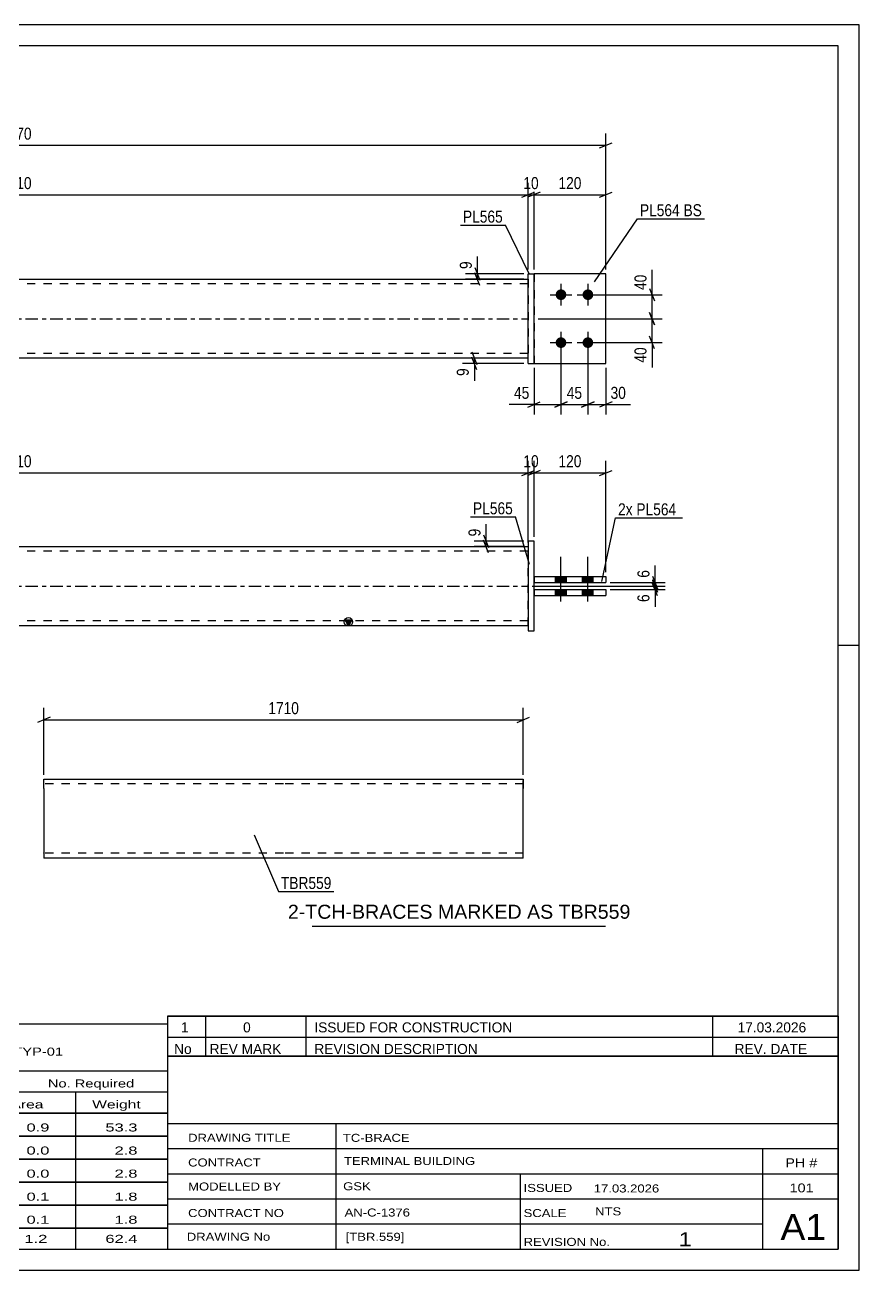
# Model space of a CAD drawing. Header units: millimetres. Extents: x 0 to 420, y 0 to 297.
# Drawn here: x 220.9 to 420, y 0 to 297 of the extents above; entities that cross this region are included whole.
import ezdxf

# ---------------------------------------------------------------- set-up
doc = ezdxf.new("R2010")
doc.units = ezdxf.units.MM
doc.linetypes.add('DXK_LINE_DOT2', pattern=[3.9198, 1.9599, -1.9599])
doc.linetypes.add('DXK_LINE_DOT3', pattern=[5.9187, 2.979, -0.9799, 0.9799, -0.9799])
doc.styles.add('Arial', font='arial.ttf', dxfattribs={"height": 0.2})
doc.styles.add('Arial Narrow', font='ARIALN.TTF', dxfattribs={"height": 0.2})

# ---------------------------------------------------------------- blocks, each defined once
blk = doc.blocks.new('Unknown-582664910-1163')
at = {"color": 5, "linetype": 'Continuous'}
for p, q in [((420, 297), (0, 297)), ((420, 0), (420, 297)), ((415, 292), (5, 292)), ((415, 5), (415, 292)), ((420, 149), (415, 149)), ((5, 5), (415, 5)), ((0, 0), (420, 0))]:
    blk.add_line(p, q, dxfattribs=at)
blk = doc.blocks.new('Part-582664910-2131 - 2107')
at = {"color": 2, "linetype": 'Continuous'}
for p, q in [((342.43, 165.44), (342.43, 164.01)), ((342.43, 165.44), (359.57, 165.44)), ((342.43, 164.01), (359.57, 164.01)), ((359.57, 165.44), (359.57, 164.01))]:
    blk.add_line(p, q, dxfattribs=at)
blk = doc.blocks.new('Part-582664910-2126 - 2107')
at = {"color": 2, "linetype": 'Continuous'}
for p, q in [((342.43, 173.87), (341, 173.87)), ((341, 173.87), (341, 152.44)), ((342.43, 152.44), (342.43, 173.87)), ((341, 152.44), (342.43, 152.44))]:
    blk.add_line(p, q, dxfattribs=at)
blk = doc.blocks.new('Bolt-582664910-2110 - 2107')
at = {"linetype": 'Continuous'}
for points in [[(350.14, 165.44), (347.57, 165.44), (347.57, 164.01), (350.14, 164.01)], [(350.14, 165.44), (347.57, 165.44), (347.57, 164.01), (350.14, 164.01)], [(356.57, 165.44), (354, 165.44), (354, 164.01), (356.57, 164.01)], [(356.57, 165.44), (354, 165.44), (354, 164.01), (356.57, 164.01)], [(350.14, 162.3), (347.57, 162.3), (347.57, 160.87), (350.14, 160.87)], [(350.14, 162.3), (347.57, 162.3), (347.57, 160.87), (350.14, 160.87)], [(356.57, 162.3), (354, 162.3), (354, 160.87), (356.57, 160.87)], [(356.57, 162.3), (354, 162.3), (354, 160.87), (356.57, 160.87)]]:
    blk.add_hatch(color=1, dxfattribs=at).paths.add_polyline_path(points)
at = {"color": 1, "linetype": 'Continuous'}
for p, q in [((348.86, 159.44), (348.86, 170.16)), ((348.86, 159.44), (348.86, 170.16)), ((355.28, 159.44), (355.28, 170.16)), ((355.28, 159.44), (355.28, 170.16)), ((347.57, 164.01), (347.57, 165.44)), ((347.57, 164.01), (347.57, 165.44)), ((350.14, 164.01), (350.14, 165.44)), ((350.14, 164.01), (350.14, 165.44)), ((354, 164.01), (354, 165.44)), ((354, 164.01), (354, 165.44)), ((356.57, 164.01), (356.57, 165.44)), ((356.57, 164.01), (356.57, 165.44)), ((347.57, 160.87), (347.57, 162.3)), ((347.57, 160.87), (347.57, 162.3)), ((350.14, 160.87), (350.14, 162.3)), ((350.14, 160.87), (350.14, 162.3)), ((354, 160.87), (354, 162.3)), ((354, 160.87), (354, 162.3)), ((356.57, 160.87), (356.57, 162.3)), ((356.57, 160.87), (356.57, 162.3))]:
    blk.add_line(p, q, dxfattribs=at)
blk = doc.blocks.new('Part-582664910-2136 - 2107')
at = {"color": 2, "linetype": 'Continuous'}
for p, q in [((342.43, 162.3), (342.43, 160.87)), ((342.43, 162.3), (359.57, 162.3)), ((342.43, 160.87), (359.57, 160.87)), ((359.57, 162.3), (359.57, 160.87))]:
    blk.add_line(p, q, dxfattribs=at)
blk = doc.blocks.new('Part-582664910-2141 - 2107')
at = {"linetype": 'Continuous'}
blk.add_hatch(color=2, dxfattribs=at).paths.add_polyline_path([(298.14, 153.73), (297.34, 155.13), (298.94, 155.13)])
at = {"color": 2, "linetype": 'Continuous'}
for p, q in [((96.77, 172.58), (341, 172.58)), ((298.14, 153.73), (297.34, 155.13)), ((297.34, 155.13), (298.94, 155.13)), ((298.94, 155.13), (298.14, 153.73)), ((96.77, 153.73), (341, 153.73))]:
    blk.add_line(p, q, dxfattribs=at)
at = {"color": 7, "linetype": 'DXK_LINE_DOT2'}
for p, q in [((96.77, 153.73), (96.77, 172.58)), ((341, 153.73), (341, 172.58)), ((341, 171.44), (96.77, 171.44)), ((341, 154.87), (96.77, 154.87))]:
    blk.add_line(p, q, dxfattribs=at)
at = {"color": 7, "linetype": 'DXK_LINE_DOT3'}
blk.add_line((96.77, 163.16), (341, 163.16), dxfattribs=at)
at = {"color": 2, "linetype": 'Continuous'}
blk.add_circle((298.14, 154.63), 1, dxfattribs=at)
blk = doc.blocks.new('Bolt-582664910-1726 - 1723')
at = {"linetype": 'Continuous'}
for points in [[(348.86, 233.93, -1), (348.86, 231.36, -1)], [(355.28, 233.93, -1), (355.28, 231.36, -1)], [(348.86, 222.5, -1), (348.86, 219.93, -1)], [(355.28, 222.5, -1), (355.28, 219.93, -1)]]:
    blk.add_hatch(color=1, dxfattribs=at).paths.add_polyline_path(points)
at = {"color": 1, "linetype": 'Continuous'}
for p, q in [((348.86, 235.22), (348.86, 230.08)), ((355.28, 235.22), (355.28, 230.08)), ((346.28, 232.65), (351.43, 232.65)), ((352.71, 232.65), (357.86, 232.65)), ((348.86, 223.79), (348.86, 218.65)), ((355.28, 223.79), (355.28, 218.65)), ((346.28, 221.22), (351.43, 221.22)), ((352.71, 221.22), (357.86, 221.22))]:
    blk.add_line(p, q, dxfattribs=at)
blk = doc.blocks.new('Part-582664910-1752 - 1723')
at = {"color": 2, "linetype": 'Continuous'}
for p, q in [((96.77, 236.36), (341, 236.36)), ((341, 217.5), (96.77, 217.5))]:
    blk.add_line(p, q, dxfattribs=at)
at = {"color": 7, "linetype": 'DXK_LINE_DOT2'}
for p, q in [((96.77, 217.5), (96.77, 236.36)), ((341, 235.22), (96.77, 235.22)), ((341, 236.36), (341, 217.5)), ((341, 218.65), (96.77, 218.65))]:
    blk.add_line(p, q, dxfattribs=at)
at = {"color": 7, "linetype": 'DXK_LINE_DOT3'}
blk.add_line((96.77, 226.93), (341, 226.93), dxfattribs=at)
blk = doc.blocks.new('Part-582664910-1777 - 1723')
at = {"color": 7, "linetype": 'DXK_LINE_DOT2'}
for p, q in [((359.57, 237.65), (342.43, 237.65)), ((342.43, 237.65), (342.43, 216.22)), ((359.57, 216.22), (359.57, 237.65)), ((342.43, 216.22), (359.57, 216.22))]:
    blk.add_line(p, q, dxfattribs=at)
blk = doc.blocks.new('Part-582664910-1782 - 1723')
at = {"color": 2, "linetype": 'Continuous'}
for p, q in [((359.57, 237.65), (342.43, 237.65)), ((359.57, 216.22), (359.57, 237.65)), ((342.43, 216.22), (359.57, 216.22))]:
    blk.add_line(p, q, dxfattribs=at)
at = {"color": 7, "linetype": 'DXK_LINE_DOT2'}
blk.add_line((342.43, 237.65), (342.43, 216.22), dxfattribs=at)
blk = doc.blocks.new('Part-582664910-1787 - 1723')
at = {"color": 2, "linetype": 'Continuous'}
for p, q in [((341, 216.22), (341, 237.65)), ((341, 237.65), (342.43, 237.65)), ((342.43, 216.22), (342.43, 237.65)), ((341, 216.22), (342.43, 216.22))]:
    blk.add_line(p, q, dxfattribs=at)
blk = doc.blocks.new('Part-582664910-1429 - 1401')
at = {"color": 2, "linetype": 'Continuous'}
for p, q in [((225.48, 114.84), (225.48, 117.13)), ((225.48, 117.13), (282.62, 117.13)), ((282.72, 117.13), (339.87, 117.13)), ((339.87, 117.13), (339.87, 114.84)), ((225.48, 114.84), (225.48, 98.27)), ((339.87, 98.27), (339.87, 114.84)), ((282.62, 98.27), (225.48, 98.27)), ((339.87, 98.27), (282.72, 98.27))]:
    blk.add_line(p, q, dxfattribs=at)
at = {"color": 7, "linetype": 'DXK_LINE_DOT2'}
for p, q in [((282.62, 115.98), (225.48, 115.98)), ((339.87, 115.98), (282.72, 115.98)), ((339.87, 114.84), (339.87, 116.95)), ((225.48, 99.41), (225.48, 99.5)), ((282.62, 99.41), (225.48, 99.41)), ((339.87, 99.41), (282.72, 99.41)), ((339.87, 99.41), (339.87, 99.5))]:
    blk.add_line(p, q, dxfattribs=at)
blk = doc.blocks.new('StraightDimension-582664910-2145 - 2107')
at = {"color": 7, "linetype": 'Continuous'}
for p, q in [((330.4, 175.37), (331.6, 172.37)), ((340, 173.87), (328.15, 173.87)), ((340, 172.58), (328.15, 172.58)), ((331.6, 171.08), (330.4, 174.08)), ((331, 172.58), (331, 173.87))]:
    blk.add_line(p, q, dxfattribs=at)
at = {"color": 0}
blk.add_wipeout([(330.25, 177.42), (326.05, 177.42), (326.05, 174.4), (330.25, 174.4)], dxfattribs=at)
at = {"color": 7, "linetype": 'Continuous'}
blk.add_line((331, 173.87), (331, 177.95), dxfattribs=at)
blk.add_line((331, 173.87), (331, 177.95), dxfattribs=at)
at = {"color": 3, "style": 'Arial Narrow'}
blk.add_text('9', height=2.86, rotation=90.0002, dxfattribs=at).set_placement((329.65, 175))
blk = doc.blocks.new('StraightDimension-582664910-2155 - 2107')
at = {"color": 7, "linetype": 'Continuous'}
for p, q in [((360.57, 164.01), (373.71, 164.01)), ((370.71, 165.51), (371.91, 162.51)), ((371.91, 161.66), (370.71, 164.66)), ((371.31, 163.16), (371.31, 164.01)), ((342, 163.16), (373.71, 163.16))]:
    blk.add_line(p, q, dxfattribs=at)
at = {"color": 0}
blk.add_wipeout([(370.56, 167.57), (366.36, 167.57), (366.36, 164.54), (370.56, 164.54)], dxfattribs=at)
at = {"color": 7, "linetype": 'Continuous'}
blk.add_line((371.31, 164.01), (371.31, 168.09), dxfattribs=at)
blk.add_line((371.31, 164.01), (371.31, 168.09), dxfattribs=at)
at = {"color": 3, "style": 'Arial Narrow'}
blk.add_text('6', height=2.86, rotation=90.0002, dxfattribs=at).set_placement((369.96, 165.14))
blk = doc.blocks.new('StraightDimension-582664910-2171 - 2107')
at = {"color": 7, "linetype": 'Continuous'}
for p, q in [((370.71, 164.66), (371.91, 161.66)), ((371.91, 160.8), (370.71, 163.8)), ((342, 163.16), (373.71, 163.16)), ((360.57, 162.3), (373.71, 162.3)), ((371.31, 162.3), (371.31, 163.16))]:
    blk.add_line(p, q, dxfattribs=at)
at = {"color": 0}
blk.add_wipeout([(370.56, 161.77), (366.36, 161.77), (366.36, 158.75), (370.56, 158.75)], dxfattribs=at)
at = {"color": 7, "linetype": 'Continuous'}
blk.add_line((371.31, 162.3), (371.31, 158.22), dxfattribs=at)
blk.add_line((371.31, 162.3), (371.31, 158.22), dxfattribs=at)
at = {"color": 3, "style": 'Arial Narrow'}
blk.add_text('6', height=2.86, rotation=90.0002, dxfattribs=at).set_placement((369.96, 159.35))
blk = doc.blocks.new('StraightDimension-582664910-2232 - 2107')
at = {"color": 7, "linetype": 'Continuous'}
for p, q in [((339.5, 189.55), (342.5, 190.75)), ((343.93, 190.75), (340.93, 189.55)), ((341, 173.58), (341, 193)), ((341, 190.15), (342.43, 190.15)), ((342.43, 174.87), (342.43, 193))]:
    blk.add_line(p, q, dxfattribs=at)
at = {"color": 0}
blk.add_wipeout([(344.14, 190.9), (344.14, 195.1), (339.28, 195.1), (339.28, 190.9)], dxfattribs=at)
at = {"color": 3, "style": 'Arial Narrow'}
blk.add_text('10', height=2.863, dxfattribs=at).set_placement((339.88, 191.5))
blk = doc.blocks.new('StraightDimension-582664910-2262 - 2107')
at = {"color": 7, "linetype": 'Continuous'}
for p, q in [((98.27, 190.75), (95.27, 189.55)), ((96.77, 173.58), (96.77, 193)), ((96.77, 190.15), (341, 190.15)), ((339.5, 189.55), (342.5, 190.75)), ((341, 173.58), (341, 193))]:
    blk.add_line(p, q, dxfattribs=at)
at = {"color": 0}
blk.add_wipeout([(223.14, 190.9), (223.14, 195.1), (214.63, 195.1), (214.63, 190.9)], dxfattribs=at)
at = {"color": 3, "style": 'Arial Narrow'}
blk.add_text('1710', height=2.863, dxfattribs=at).set_placement((215.23, 191.5))
blk = doc.blocks.new('StraightDimension-582664910-2272 - 2107')
at = {"color": 7, "linetype": 'Continuous'}
for p, q in [((343.93, 190.75), (340.93, 189.55)), ((342.43, 174.87), (342.43, 193)), ((342.43, 190.15), (359.57, 190.15)), ((358.07, 189.55), (361.07, 190.75)), ((359.57, 166.44), (359.57, 193))]:
    blk.add_line(p, q, dxfattribs=at)
at = {"color": 0}
blk.add_wipeout([(354.34, 190.9), (354.34, 195.1), (347.66, 195.1), (347.66, 190.9)], dxfattribs=at)
at = {"color": 3, "style": 'Arial Narrow'}
blk.add_text('120', height=2.863, dxfattribs=at).set_placement((348.26, 191.5))
blk = doc.blocks.new('StraightDimension-582664910-2005 - 1723')
at = {"color": 7, "linetype": 'Continuous'}
for p, q in [((355.28, 220.22), (355.28, 204.06)), ((359.57, 215.22), (359.57, 204.06)), ((353.78, 205.86), (356.78, 207.06)), ((355.28, 206.46), (359.57, 206.46)), ((361.07, 207.06), (358.07, 205.86))]:
    blk.add_line(p, q, dxfattribs=at)
at = {"color": 0}
blk.add_wipeout([(364.95, 207.21), (364.95, 211.41), (360.09, 211.41), (360.09, 207.21)], dxfattribs=at)
at = {"color": 7, "linetype": 'Continuous'}
blk.add_line((359.57, 206.46), (365.48, 206.46), dxfattribs=at)
blk.add_line((359.57, 206.46), (365.48, 206.46), dxfattribs=at)
at = {"color": 3, "style": 'Arial Narrow'}
blk.add_text('30', height=2.863, dxfattribs=at).set_placement((360.69, 207.81))
blk = doc.blocks.new('StraightDimension-582664910-1859 - 1723')
at = {"color": 7, "linetype": 'Continuous'}
for p, q in [((78.19, 238.65), (78.19, 271.13)), ((359.57, 238.65), (359.57, 271.13)), ((79.69, 268.88), (76.69, 267.68)), ((78.19, 268.28), (359.57, 268.28)), ((358.07, 267.68), (361.07, 268.88))]:
    blk.add_line(p, q, dxfattribs=at)
at = {"color": 0}
blk.add_wipeout([(223.14, 269.03), (223.14, 273.23), (214.63, 273.23), (214.63, 269.03)], dxfattribs=at)
at = {"color": 3, "style": 'Arial Narrow'}
blk.add_text('1970', height=2.863, dxfattribs=at).set_placement((215.23, 269.63))
blk = doc.blocks.new('StraightDimension-582664910-1986 - 1723')
at = {"color": 7, "linetype": 'Continuous'}
for p, q in [((356.28, 232.65), (373.01, 232.65)), ((370.01, 234.15), (371.21, 231.15)), ((370.61, 226.93), (370.61, 232.65)), ((343.43, 226.93), (373.01, 226.93)), ((371.21, 225.43), (370.01, 228.43))]:
    blk.add_line(p, q, dxfattribs=at)
at = {"color": 0}
blk.add_wipeout([(369.86, 238.03), (365.66, 238.03), (365.66, 233.17), (369.86, 233.17)], dxfattribs=at)
at = {"color": 7, "linetype": 'Continuous'}
blk.add_line((370.61, 232.65), (370.61, 238.55), dxfattribs=at)
blk.add_line((370.61, 232.65), (370.61, 238.55), dxfattribs=at)
at = {"color": 3, "style": 'Arial Narrow'}
blk.add_text('40', height=2.863, rotation=90.0002, dxfattribs=at).set_placement((369.26, 233.77))
blk = doc.blocks.new('StraightDimension-582664910-2024 - 1723')
at = {"color": 7, "linetype": 'Continuous'}
for p, q in [((348.86, 220.22), (348.86, 204.06)), ((355.28, 220.22), (355.28, 204.06)), ((347.36, 205.86), (350.36, 207.06)), ((348.86, 206.46), (355.28, 206.46)), ((356.78, 207.06), (353.78, 205.86))]:
    blk.add_line(p, q, dxfattribs=at)
at = {"color": 0}
blk.add_wipeout([(354.5, 207.21), (354.5, 211.41), (349.64, 211.41), (349.64, 207.21)], dxfattribs=at)
at = {"color": 3, "style": 'Arial Narrow'}
blk.add_text('45', height=2.863, dxfattribs=at).set_placement((350.24, 207.81))
blk = doc.blocks.new('StraightDimension-582664910-1965 - 1723')
at = {"color": 7, "linetype": 'Continuous'}
for p, q in [((340, 217.5), (325.35, 217.5)), ((327.6, 219), (328.8, 216)), ((328.8, 214.72), (327.6, 217.72)), ((328.2, 216.22), (328.2, 217.5)), ((340, 216.22), (325.35, 216.22))]:
    blk.add_line(p, q, dxfattribs=at)
at = {"color": 0}
blk.add_wipeout([(327.45, 215.69), (323.25, 215.69), (323.25, 212.67), (327.45, 212.67)], dxfattribs=at)
at = {"color": 7, "linetype": 'Continuous'}
blk.add_line((328.2, 216.22), (328.2, 212.14), dxfattribs=at)
blk.add_line((328.2, 216.22), (328.2, 212.14), dxfattribs=at)
at = {"color": 3, "style": 'Arial Narrow'}
blk.add_text('9', height=2.86, rotation=90.0002, dxfattribs=at).set_placement((326.85, 213.27))
blk = doc.blocks.new('StraightDimension-582664910-1972 - 1723')
at = {"color": 7, "linetype": 'Continuous'}
for p, q in [((340, 237.65), (326.08, 237.65)), ((328.33, 239.15), (329.53, 236.15)), ((329.53, 234.86), (328.33, 237.86)), ((328.93, 236.36), (328.93, 237.65)), ((340, 236.36), (326.08, 236.36))]:
    blk.add_line(p, q, dxfattribs=at)
at = {"color": 0}
blk.add_wipeout([(328.18, 241.2), (323.98, 241.2), (323.98, 238.17), (328.18, 238.17)], dxfattribs=at)
at = {"color": 7, "linetype": 'Continuous'}
blk.add_line((328.93, 237.65), (328.93, 241.73), dxfattribs=at)
blk.add_line((328.93, 237.65), (328.93, 241.73), dxfattribs=at)
at = {"color": 3, "style": 'Arial Narrow'}
blk.add_text('9', height=2.86, rotation=90.0002, dxfattribs=at).set_placement((327.58, 238.77))
blk = doc.blocks.new('StraightDimension-582664910-1995 - 1723')
at = {"color": 7, "linetype": 'Continuous'}
for p, q in [((343.43, 226.93), (373.01, 226.93)), ((370.01, 228.43), (371.21, 225.43)), ((370.61, 221.22), (370.61, 226.93)), ((356.28, 221.22), (373.01, 221.22)), ((371.21, 219.72), (370.01, 222.72))]:
    blk.add_line(p, q, dxfattribs=at)
at = {"color": 0}
blk.add_wipeout([(369.86, 220.69), (365.66, 220.69), (365.66, 215.84), (369.86, 215.84)], dxfattribs=at)
at = {"color": 7, "linetype": 'Continuous'}
blk.add_line((370.61, 221.22), (370.61, 215.31), dxfattribs=at)
blk.add_line((370.61, 221.22), (370.61, 215.31), dxfattribs=at)
at = {"color": 3, "style": 'Arial Narrow'}
blk.add_text('40', height=2.863, rotation=90.0002, dxfattribs=at).set_placement((369.26, 216.44))
blk = doc.blocks.new('StraightDimension-582664910-2040 - 1723')
at = {"color": 7, "linetype": 'Continuous'}
for p, q in [((348.86, 220.22), (348.86, 204.06)), ((342.43, 215.22), (342.43, 204.06)), ((340.93, 205.86), (343.93, 207.06)), ((342.43, 206.46), (348.86, 206.46)), ((350.36, 207.06), (347.36, 205.86))]:
    blk.add_line(p, q, dxfattribs=at)
at = {"color": 0}
blk.add_wipeout([(341.9, 207.21), (341.9, 211.41), (337.05, 211.41), (337.05, 207.21)], dxfattribs=at)
at = {"color": 7, "linetype": 'Continuous'}
blk.add_line((342.43, 206.46), (336.52, 206.46), dxfattribs=at)
blk.add_line((342.43, 206.46), (336.52, 206.46), dxfattribs=at)
at = {"color": 3, "style": 'Arial Narrow'}
blk.add_text('45', height=2.863, dxfattribs=at).set_placement((337.65, 207.81))
blk = doc.blocks.new('StraightDimension-582664910-2940 - 1723')
at = {"color": 7, "linetype": 'Continuous'}
for p, q in [((342.43, 238.65), (342.43, 259.34)), ((359.57, 238.65), (359.57, 259.34)), ((343.93, 257.09), (340.93, 255.89)), ((342.43, 256.49), (359.57, 256.49)), ((358.07, 255.89), (361.07, 257.09))]:
    blk.add_line(p, q, dxfattribs=at)
at = {"color": 0}
blk.add_wipeout([(354.34, 257.24), (354.34, 261.44), (347.66, 261.44), (347.66, 257.24)], dxfattribs=at)
at = {"color": 3, "style": 'Arial Narrow'}
blk.add_text('120', height=2.863, dxfattribs=at).set_placement((348.26, 257.84))
blk = doc.blocks.new('StraightDimension-582664910-2941 - 1723')
at = {"color": 7, "linetype": 'Continuous'}
for p, q in [((341, 238.65), (341, 259.34)), ((342.43, 238.65), (342.43, 259.34)), ((339.5, 255.89), (342.5, 257.09)), ((343.93, 257.09), (340.93, 255.89)), ((341, 256.49), (342.43, 256.49))]:
    blk.add_line(p, q, dxfattribs=at)
at = {"color": 0}
blk.add_wipeout([(344.14, 257.24), (344.14, 261.44), (339.28, 261.44), (339.28, 257.24)], dxfattribs=at)
at = {"color": 3, "style": 'Arial Narrow'}
blk.add_text('10', height=2.863, dxfattribs=at).set_placement((339.88, 257.84))
blk = doc.blocks.new('StraightDimension-582664910-2942 - 1723')
at = {"color": 7, "linetype": 'Continuous'}
for p, q in [((96.77, 238.65), (96.77, 259.34)), ((341, 238.65), (341, 259.34)), ((98.27, 257.09), (95.27, 255.89)), ((96.77, 256.49), (341, 256.49)), ((339.5, 255.89), (342.5, 257.09))]:
    blk.add_line(p, q, dxfattribs=at)
at = {"color": 0}
blk.add_wipeout([(223.14, 257.24), (223.14, 261.44), (214.63, 261.44), (214.63, 257.24)], dxfattribs=at)
at = {"color": 3, "style": 'Arial Narrow'}
blk.add_text('1710', height=2.863, dxfattribs=at).set_placement((215.23, 257.84))
blk = doc.blocks.new('StraightDimension-582664910-1436 - 1401')
at = {"color": 7, "linetype": 'Continuous'}
for p, q in [((225.48, 118.13), (225.48, 134.1)), ((339.87, 118.13), (339.87, 134.1)), ((226.98, 131.85), (223.98, 130.65)), ((225.48, 131.25), (339.87, 131.25)), ((338.37, 130.65), (341.37, 131.85))]:
    blk.add_line(p, q, dxfattribs=at)
at = {"color": 0}
blk.add_wipeout([(286.93, 132), (286.93, 136.2), (278.42, 136.2), (278.42, 132)], dxfattribs=at)
at = {"color": 3, "style": 'Arial Narrow'}
blk.add_text('1710', height=2.863, dxfattribs=at).set_placement((279.02, 132.6))
blk = doc.blocks.new('Unknown-582664910-3532')
at = {"color": 7, "linetype": 'Continuous'}
for p, q in [((255, 51.05), (255, 5)), ((255, 51.05), (415, 51.05)), ((415, 51), (415, 5)), ((255, 35), (415, 35)), ((295.14, 35), (295.14, 5)), ((255, 29), (415, 29)), ((397, 5.05), (397, 29.05)), ((255, 23), (415, 23)), ((339.14, 23), (339.14, 5)), ((255, 17), (415, 17)), ((255, 11), (397, 11)), ((255, 5), (415, 5))]:
    blk.add_line(p, q, dxfattribs=at)
at = {"color": 7, "style": 'Arial Narrow'}
for s, height, width, p in [('DRAWING TITLE', 1.9089, 1.425378, (259.88, 30.61)), ('TC-BRACE', 1.909, 1.425378, (296.81, 30.59)), ('TERMINAL BUILDING', 1.9089, 1.425378, (297.06, 25.07)), ('CONTRACT', 1.909, 1.425378, (259.88, 24.71)), ('MODELLED BY', 1.9089, 1.425378, (259.88, 18.98)), ('GSK', 1.909, 1.425378, (296.88, 19.04)), ('ISSUED', 1.909, 1.425378, (339.94, 18.64)), ('17.03.2026', 1.909, 1.425378, (356.69, 18.52)), ('CONTRACT NO', 1.9089, 1.425378, (259.88, 12.66)), ('AN-C-1376', 1.909, 1.425378, (297.23, 12.78)), ('SCALE', 1.909, 1.425378, (339.94, 12.65)), ('A1', 6.204, 1.25, (401.24, 7.2)), ('DRAWING No', 1.909, 1.425378, (259.56, 7)), ('[TBR.559]', 1.909, 1.425378, (297.46, 6.99)), ('1', 3.34, 1.5, (376.91, 5.68)), ('REVISION No.', 1.9089, 1.425378, (339.94, 5.77))]:
    blk.add_text(s, height=height, dxfattribs=dict(at, width=width)).set_placement(p)
at = {"color": 7, "linetype": 'Continuous', "style": 'Arial Narrow'}
for s, height, width, p in [('PH #', 2.1, 1.42538, (402.4, 24.55)), ('101', 2.1, 1.42538, (403.41, 18.55)), ('NTS', 1.909, 1.425378, (357, 13.05))]:
    blk.add_text(s, height=height, dxfattribs=dict(at, width=width)).set_placement(p)
blk = doc.blocks.new('Unknown-582664910-3533')
at = {"color": 7, "linetype": 'Continuous'}
for p, q in [((255, 60.55), (415, 60.55)), ((415, 60.55), (255, 60.55)), ((255, 60.55), (255, 55.55)), ((264, 60.55), (264, 55.55)), ((288, 60.55), (288, 55.55)), ((385, 60.55), (385, 55.55)), ((415, 60.55), (415, 55.55)), ((255, 55.55), (415, 55.55)), ((255, 55.55), (255, 51.05)), ((255, 55.55), (415, 55.55)), ((264, 55.55), (264, 51.05)), ((288, 55.55), (288, 51.05)), ((385, 55.55), (385, 51.05)), ((415, 55.55), (415, 51.05)), ((415, 51.05), (255, 51.05))]:
    blk.add_line(p, q, dxfattribs=at)
at = {"color": 7, "linetype": 'Continuous', "style": 'Arial Narrow'}
for s, height, width, p in [('1', 2.39, 1.196471, (258.16, 56.7)), ('0', 2.39, 1.196471, (273, 56.7)), ('ISSUED FOR CONSTRUCTION', 2.3861, 1.196471, (290, 56.7)), ('17.03.2026', 2.386, 1.196471, (391, 56.7)), ('No', 2.386, 1.2, (256.54, 51.55)), ('REV MARK', 2.386, 1.2, (265, 51.55)), ('REVISION DESCRIPTION', 2.3861, 1.2, (290, 51.55)), ('REV. DATE', 2.386, 1.2, (390.28, 51.55))]:
    blk.add_text(s, height=height, dxfattribs=dict(at, width=width)).set_placement(p)
blk = doc.blocks.new('Unknown-582664910-3534')
at = {"color": 7, "linetype": 'Continuous'}
for p, q in [((95, 58.75), (255, 58.75)), ((95, 47.5), (95, 58.75)), ((255, 58.75), (255, 47.5)), ((95, 47.5), (255, 47.5)), ((95, 47.5), (95, 42.5)), ((255, 47.5), (255, 42.5)), ((95, 42.5), (255, 42.5)), ((95, 42.5), (95, 37.5)), ((119, 42.5), (119, 37.5)), ((154.5, 42.5), (154.5, 37.5)), ((180.5, 42.5), (180.5, 37.5)), ((193.5, 42.5), (193.5, 37.5)), ((211, 42.5), (211, 37.5)), ((233, 42.5), (233, 37.5)), ((255, 42.5), (255, 37.5)), ((95, 37.5), (255, 37.5)), ((95, 37.45), (95, 32.05)), ((95, 37.45), (255, 37.45)), ((119, 37.5), (119, 32)), ((154.5, 37.5), (154.5, 32)), ((180.5, 37.5), (180.5, 32)), ((193.5, 37.5), (193.5, 32)), ((211, 37.5), (211, 32)), ((233, 37.5), (233, 32)), ((255, 37.45), (255, 32.05)), ((95, 32.05), (255, 32.05)), ((95, 31.95), (95, 26.55)), ((95, 31.95), (255, 31.95)), ((119, 32), (119, 26.5)), ((154.5, 32), (154.5, 26.5)), ((180.5, 32), (180.5, 26.5)), ((193.5, 32), (193.5, 26.5)), ((211, 32), (211, 26.5)), ((233, 32), (233, 26.5)), ((255, 31.95), (255, 26.55)), ((95, 26.55), (255, 26.55)), ((95, 26.45), (95, 21.05)), ((95, 26.45), (255, 26.45)), ((119, 26.5), (119, 21)), ((154.5, 26.5), (154.5, 21)), ((180.5, 26.5), (180.5, 21)), ((193.5, 26.5), (193.5, 21)), ((211, 26.5), (211, 21)), ((233, 26.5), (233, 21)), ((255, 26.45), (255, 21.05)), ((95, 21.05), (255, 21.05)), ((95, 20.95), (95, 15.55)), ((95, 20.95), (255, 20.95)), ((119, 21), (119, 15.5)), ((154.5, 21), (154.5, 15.5)), ((180.5, 21), (180.5, 15.5)), ((193.5, 21), (193.5, 15.5)), ((211, 21), (211, 15.5)), ((233, 21), (233, 15.5)), ((255, 20.95), (255, 15.55)), ((95, 15.55), (255, 15.55)), ((95, 15.45), (95, 10.05)), ((95, 15.45), (255, 15.45)), ((119, 15.5), (119, 10)), ((154.5, 15.5), (154.5, 10)), ((180.5, 15.5), (180.5, 10)), ((193.5, 15.5), (193.5, 10)), ((211, 15.5), (211, 10)), ((233, 15.5), (233, 10)), ((255, 15.45), (255, 10.05)), ((95, 10.05), (255, 10.05)), ((95, 10), (255, 10)), ((95, 10), (95, 5)), ((211, 10), (211, 5)), ((233, 10), (233, 5)), ((255, 10), (255, 5)), ((95, 5), (255, 5))]:
    blk.add_line(p, q, dxfattribs=at)
at = {"color": 7, "style": 'Arial Narrow'}
for s, height, width, p in [('GENERAL NOTES & WELD DETAILS :', 2.8633, 1.4, (96.15, 51.06)), ('REFER TYP DRAWING TYP-01', 1.9089, 1.6, (179.7, 51.16)), ("MATERIAL LIST FOR ASSEMBLY MK'D", 1.9089, 1.6, (96.15, 43.56)), ('TBR559', 1.909, 1.794707, (187.59, 43.47)), ('2', 1.91, 1.794707, (217.08, 43.56)), ('No. Required', 1.9089, 1.6, (226.41, 43.56)), ('Mark', 1.909, 1.7, (96.34, 38.5)), ('Profile', 1.909, 1.7, (129.41, 38.5)), ('Material', 1.909, 1.7, (159.54, 38.56)), ('No.', 1.909, 1.7, (184.5, 38.56)), ('Length', 1.909, 1.7, (195, 38.56)), ('Area', 1.909, 1.7, (217.5, 38.56)), ('Weight', 1.909, 1.7, (237, 38.56))]:
    blk.add_text(s, height=height, dxfattribs=dict(at, width=width)).set_placement(p)
at = {"color": 7, "linetype": 'Continuous', "style": 'Arial Narrow'}
for s, height, width, p in [('TBR559', 1.909, 1.794707, (96.5, 33.06)), ('SHS132*8', 1.909, 1.794707, (121, 33.06)), ('E350', 1.909, 1.794707, (160.74, 33.06)), ('1', 1.91, 1.794707, (184.86, 33.06)), ('1710', 1.909, 1.794707, (197.58, 33.06)), ('0.9', 1.909, 1.794707, (221.32, 33.06)), ('53.3', 1.909, 1.794707, (240.14, 33.06)), ('PL40', 1.909, 1.794707, (96.5, 27.56)), ('PL10*120', 1.909, 1.794707, (121, 27.56)), ('E350', 1.909, 1.794707, (160.74, 27.56)), ('2', 1.91, 1.794707, (184.86, 27.56)), ('150', 1.909, 1.794707, (199.77, 27.56)), ('0.0', 1.909, 1.794707, (221.32, 27.56)), ('2.8', 1.909, 1.794707, (242.33, 27.56)), ('PL564', 1.909, 1.794707, (96.5, 22.06)), ('PL10*120', 1.909, 1.794707, (121, 22.06)), ('E350', 1.909, 1.794707, (160.74, 22.06)), ('2', 1.91, 1.794707, (184.86, 22.06)), ('150', 1.909, 1.794707, (199.77, 22.06)), ('0.0', 1.909, 1.794707, (221.32, 22.06)), ('2.8', 1.909, 1.794707, (242.33, 22.06)), ('PL41', 1.909, 1.794707, (96.5, 16.56)), ('PL10*150', 1.909, 1.794707, (121, 16.56)), ('E350', 1.909, 1.794707, (160.74, 16.56)), ('1', 1.91, 1.794707, (184.86, 16.56)), ('150', 1.909, 1.794707, (199.77, 16.56)), ('0.1', 1.909, 1.794707, (221.32, 16.56)), ('1.8', 1.909, 1.794707, (242.33, 16.56)), ('PL565', 1.909, 1.794707, (96.5, 11.06)), ('PL10*150', 1.909, 1.794707, (121, 11.06)), ('E350', 1.909, 1.794707, (160.74, 11.06)), ('1', 1.91, 1.794707, (184.86, 11.06)), ('150', 1.909, 1.794707, (199.77, 11.06)), ('0.1', 1.909, 1.794707, (221.32, 11.06)), ('1.8', 1.909, 1.794707, (242.33, 11.06)), ('Total', 1.909, 1.7, (197.33, 6.5)), ('1.2', 1.909, 1.794707, (220.83, 6.5)), ('62.4', 1.909, 1.794707, (240.14, 6.5))]:
    blk.add_text(s, height=height, dxfattribs=dict(at, width=width)).set_placement(p)
blk = doc.blocks.new('Unknown-582664910-3535')
at = {"color": 7, "linetype": 'Continuous'}
blk.add_line((289.5, 82.05), (359.5, 82.05), dxfattribs=at)
at = {"color": 7, "style": 'Arial'}
blk.add_text('2-TCH-BRACES MARKED AS TBR559', height=3.3428, dxfattribs=at).set_placement((283.69, 83.8))
blk = doc.blocks.new('MarkSet-582664910-2325 - 2107')
at = {"color": 0}
blk.add_wipeout([(365.95, 180.02), (365.95, 183.02), (362.48, 183.02), (362.48, 180.02)], dxfattribs=at)
blk.add_wipeout([(365.95, 180.02), (365.95, 183.02), (362.48, 183.02), (362.48, 180.02)], dxfattribs=at)
at = {"color": 30, "linetype": 'Continuous'}
blk.add_line((358.62, 164.27), (361.88, 179.42), dxfattribs=at)
at = {"color": 0}
blk.add_wipeout([(376.36, 180.02), (376.36, 183.02), (366.85, 183.02), (366.85, 180.02)], dxfattribs=at)
blk.add_wipeout([(376.36, 180.02), (376.36, 183.02), (366.85, 183.02), (366.85, 180.02)], dxfattribs=at)
at = {"color": 30, "linetype": 'Continuous'}
blk.add_line((361.88, 179.42), (377.86, 179.42), dxfattribs=at)
at = {"color": 3, "style": 'Arial Narrow'}
for s, p in [('2x', (362.48, 180.02)), ('PL564', (366.85, 180.02))]:
    blk.add_text(s, height=2.863, dxfattribs=at).set_placement(p)
blk = doc.blocks.new('Mark-582664910-3036 - 2107')
at = {"color": 0}
blk.add_wipeout([(337.38, 180.27), (337.38, 183.27), (327.87, 183.27), (327.87, 180.27)], dxfattribs=at)
blk.add_wipeout([(337.38, 180.27), (337.38, 183.27), (327.87, 183.27), (327.87, 180.27)], dxfattribs=at)
at = {"color": 30, "linetype": 'Continuous'}
for p in [(327.27, 179.67), (341.37, 168.28)]:
    blk.add_line(p, (337.98, 179.67), dxfattribs=at)
at = {"color": 3, "style": 'Arial Narrow'}
blk.add_text('PL565', height=2.863, dxfattribs=at).set_placement((327.87, 180.27))
blk = doc.blocks.new('Mark-582664910-1783 - 1723')
at = {"color": 0}
blk.add_wipeout([(334.98, 249.84), (334.98, 252.84), (325.47, 252.84), (325.47, 249.84)], dxfattribs=at)
blk.add_wipeout([(334.98, 249.84), (334.98, 252.84), (325.47, 252.84), (325.47, 249.84)], dxfattribs=at)
at = {"color": 30, "linetype": 'Continuous'}
for p in [(324.87, 249.24), (341.3, 237.65)]:
    blk.add_line(p, (335.58, 249.24), dxfattribs=at)
at = {"color": 3, "style": 'Arial Narrow'}
blk.add_text('PL565', height=2.863, dxfattribs=at).set_placement((325.47, 249.84))
blk = doc.blocks.new('MarkSet-582664910-2098 - 1723')
at = {"color": 0}
blk.add_wipeout([(377.2, 251.37), (377.2, 254.37), (367.7, 254.37), (367.7, 251.37)], dxfattribs=at)
blk.add_wipeout([(377.2, 251.37), (377.2, 254.37), (367.7, 254.37), (367.7, 251.37)], dxfattribs=at)
at = {"color": 30, "linetype": 'Continuous'}
blk.add_line((356.82, 235.7), (367.1, 250.77), dxfattribs=at)
at = {"color": 0}
blk.add_wipeout([(382.48, 251.37), (382.48, 254.37), (378.1, 254.37), (378.1, 251.37)], dxfattribs=at)
blk.add_wipeout([(382.48, 251.37), (382.48, 254.37), (378.1, 254.37), (378.1, 251.37)], dxfattribs=at)
at = {"color": 30, "linetype": 'Continuous'}
blk.add_line((367.1, 250.77), (383.08, 250.77), dxfattribs=at)
at = {"color": 3, "style": 'Arial Narrow'}
for s, p in [('PL564', (367.7, 251.37)), ('BS', (378.1, 251.37))]:
    blk.add_text(s, height=2.863, dxfattribs=at).set_placement(p)
blk = doc.blocks.new('Mark-582664910-1424 - 1401')
at = {"color": 0}
blk.add_wipeout([(294.08, 90.9), (294.08, 93.9), (282.03, 93.9), (282.03, 90.9)], dxfattribs=at)
blk.add_wipeout([(294.08, 90.9), (294.08, 93.9), (282.03, 93.9), (282.03, 90.9)], dxfattribs=at)
at = {"color": 30, "linetype": 'Continuous'}
for p, q in [((275.66, 103.78), (281.43, 90.3)), ((281.43, 90.3), (294.68, 90.3))]:
    blk.add_line(p, q, dxfattribs=at)
at = {"color": 3, "style": 'Arial Narrow'}
blk.add_text('TBR559', height=2.863, dxfattribs=at).set_placement((282.03, 90.9))

msp = doc.modelspace()

# ---------------------------------------------------------------- block references
for name in ['Unknown-582664910-1163', 'Part-582664910-1787 - 1723', 'Part-582664910-1777 - 1723', 'Part-582664910-1782 - 1723', 'Part-582664910-1752 - 1723', 'Bolt-582664910-1726 - 1723', 'Part-582664910-2141 - 2107', 'Part-582664910-2126 - 2107', 'Bolt-582664910-2110 - 2107', 'Part-582664910-2131 - 2107', 'Part-582664910-2136 - 2107', 'Part-582664910-1429 - 1401', 'Unknown-582664910-3535', 'Unknown-582664910-3533', 'Unknown-582664910-3534', 'Unknown-582664910-3532']:
    msp.add_blockref(name, (0, 0))

# ---------------------------------------------------------------- next in the draw order: block references
for name in ['StraightDimension-582664910-1859 - 1723', 'StraightDimension-582664910-2005 - 1723', 'StraightDimension-582664910-1965 - 1723', 'StraightDimension-582664910-2145 - 2107', 'StraightDimension-582664910-2155 - 2107', 'StraightDimension-582664910-1436 - 1401', 'Mark-582664910-1424 - 1401']:
    msp.add_blockref(name, (0, 0))

# ---------------------------------------------------------------- next in the draw order: block references
for name in ['StraightDimension-582664910-1972 - 1723', 'StraightDimension-582664910-1986 - 1723', 'StraightDimension-582664910-2024 - 1723', 'StraightDimension-582664910-2232 - 2107', 'StraightDimension-582664910-2171 - 2107']:
    msp.add_blockref(name, (0, 0))

# ---------------------------------------------------------------- next in the draw order: block references
for name in ['StraightDimension-582664910-2940 - 1723', 'StraightDimension-582664910-1995 - 1723', 'StraightDimension-582664910-2262 - 2107']:
    msp.add_blockref(name, (0, 0))

# ---------------------------------------------------------------- next in the draw order: block references
for name in ['StraightDimension-582664910-2941 - 1723', 'MarkSet-582664910-2098 - 1723', 'StraightDimension-582664910-2040 - 1723', 'StraightDimension-582664910-2272 - 2107']:
    msp.add_blockref(name, (0, 0))

# ---------------------------------------------------------------- next in the draw order: block references
for name in ['StraightDimension-582664910-2942 - 1723', 'Mark-582664910-3036 - 2107', 'MarkSet-582664910-2325 - 2107']:
    msp.add_blockref(name, (0, 0))

# ---------------------------------------------------------------- next in the draw order: block references
msp.add_blockref('Mark-582664910-1783 - 1723', (0, 0))

doc.saveas('drawing.dxf')
